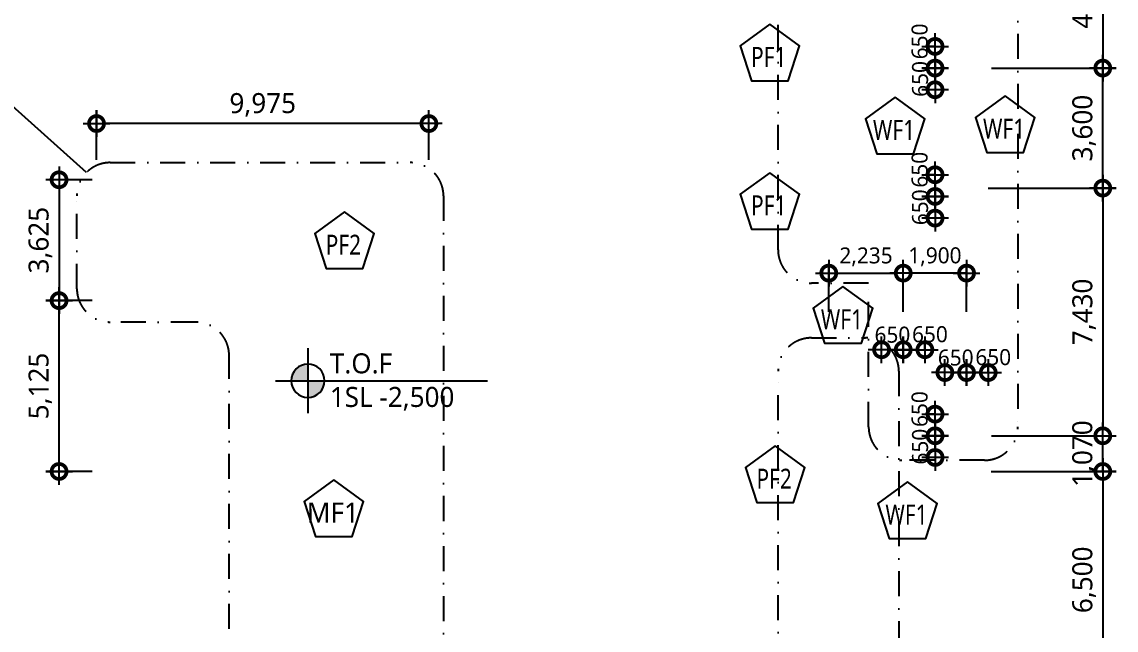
# Model space of a CAD drawing. Header units: millimetres. Extents: x 9300 to 332157, y 4200 to 105100.
# Drawn here: x 88236 to 121073, y 51141 to 69386 of the extents above; entities that cross this region are included whole.
import ezdxf
from ezdxf.enums import TextEntityAlignment as Align

# ---------------------------------------------------------------- set-up
doc = ezdxf.new("R2010")
doc.units = ezdxf.units.MM
doc.header["$LTSCALE"] = 150
doc.linetypes.add('DASHDOT-GAUN', pattern=[10, 5, -2.5, 0, -2.5])
doc.layers.get('DEFPOINTS').update_dxf_attribs({"color": 137})
for name, color, linetype in [('DIM', 7, 'Continuous'), ('S-SYM', 6, 'Continuous'), ('SYM', 6, 'Continuous'), ('SYM-LEAD', 6, 'Continuous'), ('SYM-LEVEL', 7, 'Continuous')]:
    doc.layers.add(name, color=color, linetype=linetype)
doc.styles.add('맑은고딕', font='malgun.ttf')
doc.styles.add('스타일1', font='malgun.ttf')
doc.dimstyles.new('CJA', dxfattribs={"dimscale": 200, "dimtxt": 3, "dimasz": 1, "dimexe": 2, "dimexo": 3, "dimgap": 1, "dimtad": 1, "dimdec": 0, "dimzin": 1, "dimdsep": 46, "dimlunit": 6, "dimtxsty": '스타일1', "dimblk": 'GAUN-DOT', "dimcen": -2, "dimdle": 2, "dimclrd": 256, "dimclre": 256, "dimclrt": 3, "dimadec": 0, "dimazin": 0, "dimtfac": 1, "dimtdec": 0, "dimtix": 1, "dimtmove": 2, "dimatfit": 3, "dimldrblk": 'DOTSMALL', "dimfxl": 1, "dimtolj": 1, "dimtzin": 1, "dimarcsym": 0})
doc.dimstyles.new('DIM-QD 1', dxfattribs={"dimtxt": 3, "dimasz": 1.5, "dimexe": 1, "dimexo": 0, "dimgap": 1, "dimtad": 1, "dimdec": 3, "dimdsep": 46, "dimlunit": 6, "dimtxsty": '스타일1', "dimblk1": 'ARCHTICK', "dimblk2": 'ARCHTICK', "dimsah": 1, "dimcen": 0, "dimclrd": 256, "dimclre": 256, "dimclrt": 3, "dimazin": 2, "dimtfac": 1, "dimtdec": 3, "dimtix": 1, "dimtmove": 2, "dimatfit": 3, "dimldrblk": 'ARCHTICK', "dimfxl": 1, "dimtolj": 1, "dimtzin": 0, "dimarcsym": 0})
doc.dimstyles.new('GAUN-400-I', dxfattribs={"dimscale": 200, "dimtxt": 2.4, "dimasz": 1, "dimexe": 1, "dimexo": 1, "dimgap": 1, "dimtad": 1, "dimdec": 0, "dimzin": 1, "dimdsep": 46, "dimlunit": 6, "dimtxsty": '맑은고딕', "dimblk": 'GAUN-DOT', "dimcen": -2, "dimdle": 2, "dimclrd": 256, "dimclre": 256, "dimclrt": 4, "dimadec": 0, "dimazin": 0, "dimtfac": 1, "dimtdec": 0, "dimtix": 1, "dimtmove": 2, "dimatfit": 3, "dimldrblk": 'DOTSMALL', "dimfxl": 1, "dimtolj": 1, "dimtzin": 1, "dimarcsym": 0})

# ---------------------------------------------------------------- blocks, each defined once
blk = doc.blocks.new('str-f')
blk.add_lwpolyline([(0, 469), (-446, 145), (-276, -379), (276, -379), (446, 145)], close=True)
at = {"color": 3, "style": '스타일1'}
blk.add_attdef('F1', text='', height=300, dxfattribs=at).set_placement((-16, -20), align=Align.MIDDLE)
blk = doc.blocks.new('GAUN-DOT')
at = {"linetype": 'ByBlock'}
for p, q in [((0, -2), (0, 2)), ((2, 0), (-2, 0))]:
    blk.add_line(p, q, dxfattribs=at)
at = {"const_width": 2.25}
blk.add_lwpolyline([(0, 0.28125, 1), (0, -0.28125, 1)], format="xyb", close=True, dxfattribs=at)
blk = doc.blocks.new('*D20')
at = {"layer": 'DEFPOINTS', "color": 0, "transparency": 16777216}
for p in [(116735, 72365), (116735, 68000), (120673, 68000)]:
    blk.add_point(p, dxfattribs=at)
at = {"layer": 'DIM', "lineweight": -2, "transparency": 16777216}
for p, q in [((117335, 72365), (121073, 72365)), ((120673, 72165), (120673, 68200)), ((117335, 68000), (121073, 68000))]:
    blk.add_line(p, q, dxfattribs=at)
at = {"layer": 'DIM', "lineweight": -2, "transparency": 16777216, "xscale": 200, "yscale": 200, "zscale": 200}
for p, rotation in [((120673, 72365), 90), ((120673, 68000), 270)]:
    blk.add_blockref('GAUN-DOT', p, dxfattribs=dict(at, rotation=rotation))
at = {"layer": 'DIM', "color": 3, "transparency": 16777216, "insert": (120113, 70182), "char_height": 600, "attachment_point": 5, "rotation": 90, "style": '스타일1'}
blk.add_mtext('\\A1;4,365', dxfattribs=at)
blk = doc.blocks.new('_DotSmall')
at = {"color": 0, "linetype": 'ByBlock', "const_width": 0.5}
blk.add_lwpolyline([(-0.0625, 0, 1), (0.0625, 0, 1)], format="xyb", close=True, dxfattribs=at)
blk = doc.blocks.new('*D21')
at = {"layer": 'DEFPOINTS', "color": 0, "transparency": 16777216}
for p in [(116735, 68000), (120673, 68000), (116635, 64400)]:
    blk.add_point(p, dxfattribs=at)
at = {"layer": 'DIM', "lineweight": -2, "transparency": 16777216}
for p, q in [((117335, 68000), (121073, 68000)), ((120673, 64600), (120673, 67800)), ((117235, 64400), (121073, 64400))]:
    blk.add_line(p, q, dxfattribs=at)
at = {"layer": 'DIM', "lineweight": -2, "transparency": 16777216, "xscale": 200, "yscale": 200, "zscale": 200}
for p, rotation in [((120673, 68000), 90), ((120673, 64400), 270)]:
    blk.add_blockref('GAUN-DOT', p, dxfattribs=dict(at, rotation=rotation))
at = {"layer": 'DIM', "color": 3, "transparency": 16777216, "insert": (120113, 66200), "char_height": 600, "attachment_point": 5, "rotation": 90, "style": '스타일1'}
blk.add_mtext('\\A1;3,600', dxfattribs=at)
blk = doc.blocks.new('*D22')
at = {"layer": 'DEFPOINTS', "color": 0, "transparency": 16777216}
for p in [(116635, 64400), (116735, 56970), (120673, 56970)]:
    blk.add_point(p, dxfattribs=at)
at = {"layer": 'DIM', "lineweight": -2, "transparency": 16777216}
for p, q in [((117235, 64400), (121073, 64400)), ((120673, 64200), (120673, 57170)), ((117335, 56970), (121073, 56970))]:
    blk.add_line(p, q, dxfattribs=at)
at = {"layer": 'DIM', "lineweight": -2, "transparency": 16777216, "xscale": 200, "yscale": 200, "zscale": 200}
for p, rotation in [((120673, 64400), 90), ((120673, 56970), 270)]:
    blk.add_blockref('GAUN-DOT', p, dxfattribs=dict(at, rotation=rotation))
at = {"layer": 'DIM', "color": 3, "transparency": 16777216, "insert": (120113, 60685), "char_height": 600, "attachment_point": 5, "rotation": 90, "style": '스타일1'}
blk.add_mtext('\\A1;7,430', dxfattribs=at)
blk = doc.blocks.new('*D23')
at = {"layer": 'DEFPOINTS', "color": 0, "transparency": 16777216}
for p in [(114685, 61850), (114685, 60487), (116585, 60487)]:
    blk.add_point(p, dxfattribs=at)
at = {"layer": 'DIM', "lineweight": -2, "transparency": 16777216}
for p, q in [((114485, 61850), (114285, 61850)), ((114685, 60687), (114685, 62050)), ((116585, 61850), (114685, 61850)), ((116585, 60687), (116585, 62050)), ((116785, 61850), (116985, 61850))]:
    blk.add_line(p, q, dxfattribs=at)
at = {"layer": 'DIM', "lineweight": -2, "transparency": 16777216, "xscale": 200, "yscale": 200, "zscale": 200}
blk.add_blockref('GAUN-DOT', (114685, 61850), dxfattribs=at)
at = {"layer": 'DIM', "lineweight": -2, "transparency": 16777216, "xscale": 200, "yscale": 200, "zscale": 200, "rotation": 180}
blk.add_blockref('GAUN-DOT', (116585, 61850), dxfattribs=at)
at = {"layer": 'DIM', "color": 4, "transparency": 16777216, "insert": (115635, 62340), "char_height": 480, "attachment_point": 5, "style": '맑은고딕'}
blk.add_mtext('\\A1;1,900', dxfattribs=at)
blk = doc.blocks.new('*D24')
at = {"layer": 'DEFPOINTS', "color": 0, "transparency": 16777216}
for p in [(114685, 61850), (112450, 60487), (114685, 60487)]:
    blk.add_point(p, dxfattribs=at)
at = {"layer": 'DIM', "lineweight": -2, "transparency": 16777216}
for p, q in [((112450, 60687), (112450, 62050)), ((112650, 61850), (114485, 61850)), ((114685, 60687), (114685, 62050))]:
    blk.add_line(p, q, dxfattribs=at)
at = {"layer": 'DIM', "lineweight": -2, "transparency": 16777216, "xscale": 200, "yscale": 200, "zscale": 200, "rotation": 180}
blk.add_blockref('GAUN-DOT', (112450, 61850), dxfattribs=at)
at = {"layer": 'DIM', "lineweight": -2, "transparency": 16777216, "xscale": 200, "yscale": 200, "zscale": 200}
blk.add_blockref('GAUN-DOT', (114685, 61850), dxfattribs=at)
at = {"layer": 'DIM', "color": 4, "transparency": 16777216, "insert": (113568, 62338), "char_height": 480, "attachment_point": 5, "style": '맑은고딕'}
blk.add_mtext('\\A1;2,235', dxfattribs=at)
blk = doc.blocks.new('*D49')
at = {"layer": 'DEFPOINTS', "color": 0, "transparency": 16777216}
for p in [(117500, 55900), (117500, 49400), (120673, 49400)]:
    blk.add_point(p, dxfattribs=at)
at = {"layer": 'DIM', "lineweight": -2, "transparency": 16777216}
for p, q in [((118100, 55900), (121073, 55900)), ((120673, 55700), (120673, 49600)), ((118100, 49400), (121073, 49400))]:
    blk.add_line(p, q, dxfattribs=at)
at = {"layer": 'DIM', "lineweight": -2, "transparency": 16777216, "xscale": 200, "yscale": 200, "zscale": 200}
for p, rotation in [((120673, 55900), 90), ((120673, 49400), 270)]:
    blk.add_blockref('GAUN-DOT', p, dxfattribs=dict(at, rotation=rotation))
at = {"layer": 'DIM', "color": 3, "transparency": 16777216, "insert": (120113, 52650), "char_height": 600, "attachment_point": 5, "rotation": 90, "style": '스타일1'}
blk.add_mtext('\\A1;6,500', dxfattribs=at)
blk = doc.blocks.new('*D74')
at = {"layer": 'DEFPOINTS', "color": 0, "transparency": 16777216}
for p in [(90475, 66336), (90475, 64650), (100450, 64650)]:
    blk.add_point(p, dxfattribs=at)
at = {"layer": 'DIM', "lineweight": -2, "transparency": 16777216}
for p, q in [((90475, 65250), (90475, 66736)), ((100450, 65250), (100450, 66736)), ((100250, 66336), (90675, 66336))]:
    blk.add_line(p, q, dxfattribs=at)
at = {"layer": 'DIM', "lineweight": -2, "transparency": 16777216, "xscale": 200, "yscale": 200, "zscale": 200, "rotation": 180}
blk.add_blockref('GAUN-DOT', (90475, 66336), dxfattribs=at)
at = {"layer": 'DIM', "lineweight": -2, "transparency": 16777216, "xscale": 200, "yscale": 200, "zscale": 200}
blk.add_blockref('GAUN-DOT', (100450, 66336), dxfattribs=at)
at = {"layer": 'DIM', "color": 3, "transparency": 16777216, "insert": (95463, 66896), "char_height": 600, "attachment_point": 5, "style": '스타일1'}
blk.add_mtext('\\A1;9,975', dxfattribs=at)
blk = doc.blocks.new('*D75')
at = {"layer": 'DEFPOINTS', "color": 0, "transparency": 16777216}
for p in [(90944, 64650), (89351, 61025), (90944, 61025)]:
    blk.add_point(p, dxfattribs=at)
at = {"layer": 'DIM', "lineweight": -2, "transparency": 16777216}
for p, q in [((90344, 64650), (88951, 64650)), ((89351, 64450), (89351, 61225)), ((90344, 61025), (88951, 61025))]:
    blk.add_line(p, q, dxfattribs=at)
at = {"layer": 'DIM', "lineweight": -2, "transparency": 16777216, "xscale": 200, "yscale": 200, "zscale": 200}
for p, rotation in [((89351, 64650), 90), ((89351, 61025), 270)]:
    blk.add_blockref('GAUN-DOT', p, dxfattribs=dict(at, rotation=rotation))
at = {"layer": 'DIM', "color": 3, "transparency": 16777216, "insert": (88791, 62838), "char_height": 600, "attachment_point": 5, "rotation": 90, "style": '스타일1'}
blk.add_mtext('\\A1;3,625', dxfattribs=at)
blk = doc.blocks.new('*D79')
at = {"layer": 'DEFPOINTS', "color": 0, "transparency": 16777216}
for p in [(89351, 61025), (90944, 61025), (90944, 55900)]:
    blk.add_point(p, dxfattribs=at)
at = {"layer": 'DIM', "lineweight": -2, "transparency": 16777216}
for p, q in [((90344, 61025), (88951, 61025)), ((89351, 56100), (89351, 60825)), ((90344, 55900), (88951, 55900))]:
    blk.add_line(p, q, dxfattribs=at)
at = {"layer": 'DIM', "lineweight": -2, "transparency": 16777216, "xscale": 200, "yscale": 200, "zscale": 200}
for p, rotation in [((89351, 61025), 90), ((89351, 55900), 270)]:
    blk.add_blockref('GAUN-DOT', p, dxfattribs=dict(at, rotation=rotation))
at = {"layer": 'DIM', "color": 3, "transparency": 16777216, "insert": (88789, 58463), "char_height": 600, "attachment_point": 5, "rotation": 90, "style": '스타일1'}
blk.add_mtext('\\A1;5,125', dxfattribs=at)
blk = doc.blocks.new('*D126')
at = {"layer": 'DEFPOINTS', "color": 0, "transparency": 16777216}
for p in [(116735, 56970), (120673, 56970), (116721, 55900)]:
    blk.add_point(p, dxfattribs=at)
at = {"layer": 'DIM', "lineweight": -2, "transparency": 16777216}
for p, q in [((120673, 57170), (120673, 57370)), ((117335, 56970), (121073, 56970)), ((120673, 55900), (120673, 56970)), ((117321, 55900), (121073, 55900)), ((120673, 55700), (120673, 55500))]:
    blk.add_line(p, q, dxfattribs=at)
at = {"layer": 'DIM', "lineweight": -2, "transparency": 16777216, "xscale": 200, "yscale": 200, "zscale": 200}
for p, rotation in [((120673, 56970), 270), ((120673, 55900), 90)]:
    blk.add_blockref('GAUN-DOT', p, dxfattribs=dict(at, rotation=rotation))
at = {"layer": 'DIM', "color": 3, "transparency": 16777216, "insert": (120111, 56435), "char_height": 600, "attachment_point": 5, "rotation": 90, "style": '스타일1'}
blk.add_mtext('\\A1;1,070', dxfattribs=at)
blk = doc.blocks.new('*D134')
at = {"layer": 'DEFPOINTS', "color": 0, "transparency": 16777216}
for p in [(117235, 58866), (116585, 58677), (117235, 58677)]:
    blk.add_point(p, dxfattribs=at)
at = {"layer": 'DIM', "lineweight": -2, "transparency": 16777216}
for p, q in [((116385, 58866), (116185, 58866)), ((116585, 58877), (116585, 59066)), ((116585, 58866), (117235, 58866)), ((117235, 58877), (117235, 59066)), ((117435, 58866), (117635, 58866))]:
    blk.add_line(p, q, dxfattribs=at)
at = {"layer": 'DIM', "lineweight": -2, "transparency": 16777216, "xscale": 200, "yscale": 200, "zscale": 200}
blk.add_blockref('GAUN-DOT', (116585, 58866), dxfattribs=at)
at = {"layer": 'DIM', "lineweight": -2, "transparency": 16777216, "xscale": 200, "yscale": 200, "zscale": 200, "rotation": 180}
blk.add_blockref('GAUN-DOT', (117235, 58866), dxfattribs=at)
at = {"layer": 'DIM', "color": 4, "transparency": 16777216, "insert": (117386, 59327), "char_height": 480, "attachment_point": 5, "style": '맑은고딕'}
blk.add_mtext('\\A1;650', dxfattribs=at)
blk = doc.blocks.new('*D135')
at = {"layer": 'DEFPOINTS', "color": 0, "transparency": 16777216}
for p in [(115935, 58866), (115935, 58677), (116585, 58677)]:
    blk.add_point(p, dxfattribs=at)
at = {"layer": 'DIM', "lineweight": -2, "transparency": 16777216}
for p, q in [((115735, 58866), (115535, 58866)), ((115935, 58877), (115935, 59066)), ((116585, 58866), (115935, 58866)), ((116585, 58877), (116585, 59066)), ((116785, 58866), (116985, 58866))]:
    blk.add_line(p, q, dxfattribs=at)
at = {"layer": 'DIM', "lineweight": -2, "transparency": 16777216, "xscale": 200, "yscale": 200, "zscale": 200}
blk.add_blockref('GAUN-DOT', (115935, 58866), dxfattribs=at)
at = {"layer": 'DIM', "lineweight": -2, "transparency": 16777216, "xscale": 200, "yscale": 200, "zscale": 200, "rotation": 180}
blk.add_blockref('GAUN-DOT', (116585, 58866), dxfattribs=at)
at = {"layer": 'DIM', "color": 4, "transparency": 16777216, "insert": (116260, 59314), "char_height": 480, "attachment_point": 5, "style": '맑은고딕'}
blk.add_mtext('\\A1;650', dxfattribs=at)
blk = doc.blocks.new('*D136')
at = {"layer": 'DEFPOINTS', "color": 0, "transparency": 16777216}
for p in [(115335, 59552), (114685, 59364), (115335, 59364)]:
    blk.add_point(p, dxfattribs=at)
at = {"layer": 'DIM', "lineweight": -2, "transparency": 16777216}
for p, q in [((114485, 59552), (114285, 59552)), ((114685, 59564), (114685, 59752)), ((114685, 59552), (115335, 59552)), ((115335, 59564), (115335, 59752)), ((115535, 59552), (115735, 59552))]:
    blk.add_line(p, q, dxfattribs=at)
at = {"layer": 'DIM', "lineweight": -2, "transparency": 16777216, "xscale": 200, "yscale": 200, "zscale": 200}
blk.add_blockref('GAUN-DOT', (114685, 59552), dxfattribs=at)
at = {"layer": 'DIM', "lineweight": -2, "transparency": 16777216, "xscale": 200, "yscale": 200, "zscale": 200, "rotation": 180}
blk.add_blockref('GAUN-DOT', (115335, 59552), dxfattribs=at)
at = {"layer": 'DIM', "color": 4, "transparency": 16777216, "insert": (115486, 60014), "char_height": 480, "attachment_point": 5, "style": '맑은고딕'}
blk.add_mtext('\\A1;650', dxfattribs=at)
blk = doc.blocks.new('*D137')
at = {"layer": 'DEFPOINTS', "color": 0, "transparency": 16777216}
for p in [(114035, 59552), (114035, 59364), (114685, 59364)]:
    blk.add_point(p, dxfattribs=at)
at = {"layer": 'DIM', "lineweight": -2, "transparency": 16777216}
for p, q in [((113835, 59552), (113635, 59552)), ((114035, 59564), (114035, 59752)), ((114685, 59552), (114035, 59552)), ((114685, 59564), (114685, 59752)), ((114885, 59552), (115085, 59552))]:
    blk.add_line(p, q, dxfattribs=at)
at = {"layer": 'DIM', "lineweight": -2, "transparency": 16777216, "xscale": 200, "yscale": 200, "zscale": 200}
blk.add_blockref('GAUN-DOT', (114035, 59552), dxfattribs=at)
at = {"layer": 'DIM', "lineweight": -2, "transparency": 16777216, "xscale": 200, "yscale": 200, "zscale": 200, "rotation": 180}
blk.add_blockref('GAUN-DOT', (114685, 59552), dxfattribs=at)
at = {"layer": 'DIM', "color": 4, "transparency": 16777216, "insert": (114360, 60000), "char_height": 480, "attachment_point": 5, "style": '맑은고딕'}
blk.add_mtext('\\A1;650', dxfattribs=at)
blk = doc.blocks.new('*D138')
at = {"layer": 'DEFPOINTS', "color": 0, "transparency": 16777216}
for p in [(115640, 57620), (115828, 57620), (115828, 56970)]:
    blk.add_point(p, dxfattribs=at)
at = {"layer": 'DIM', "lineweight": -2, "transparency": 16777216}
for p, q in [((115640, 57820), (115640, 58020)), ((115628, 57620), (115440, 57620)), ((115640, 56970), (115640, 57620)), ((115628, 56970), (115440, 56970)), ((115640, 56770), (115640, 56570))]:
    blk.add_line(p, q, dxfattribs=at)
at = {"layer": 'DIM', "lineweight": -2, "transparency": 16777216, "xscale": 200, "yscale": 200, "zscale": 200}
for p, rotation in [((115640, 57620), 270), ((115640, 56970), 90)]:
    blk.add_blockref('GAUN-DOT', p, dxfattribs=dict(at, rotation=rotation))
at = {"layer": 'DIM', "color": 4, "transparency": 16777216, "insert": (115178, 57771), "char_height": 480, "attachment_point": 5, "rotation": 90, "style": '맑은고딕'}
blk.add_mtext('\\A1;650', dxfattribs=at)
blk = doc.blocks.new('*D139')
at = {"layer": 'DEFPOINTS', "color": 0, "transparency": 16777216}
for p in [(115828, 56970), (115640, 56320), (115828, 56320)]:
    blk.add_point(p, dxfattribs=at)
at = {"layer": 'DIM', "lineweight": -2, "transparency": 16777216}
for p, q in [((115640, 57170), (115640, 57370)), ((115628, 56970), (115440, 56970)), ((115640, 56970), (115640, 56320)), ((115628, 56320), (115440, 56320)), ((115640, 56120), (115640, 55920))]:
    blk.add_line(p, q, dxfattribs=at)
at = {"layer": 'DIM', "lineweight": -2, "transparency": 16777216, "xscale": 200, "yscale": 200, "zscale": 200}
for p, rotation in [((115640, 56970), 270), ((115640, 56320), 90)]:
    blk.add_blockref('GAUN-DOT', p, dxfattribs=dict(at, rotation=rotation))
at = {"layer": 'DIM', "color": 4, "transparency": 16777216, "insert": (115192, 56645), "char_height": 480, "attachment_point": 5, "rotation": 90, "style": '맑은고딕'}
blk.add_mtext('\\A1;650', dxfattribs=at)
blk = doc.blocks.new('*D140')
at = {"layer": 'DEFPOINTS', "color": 0, "transparency": 16777216}
for p in [(115640, 64800), (115828, 64800), (115828, 64150)]:
    blk.add_point(p, dxfattribs=at)
at = {"layer": 'DIM', "lineweight": -2, "transparency": 16777216}
for p, q in [((115640, 65000), (115640, 65200)), ((115628, 64800), (115440, 64800)), ((115640, 64150), (115640, 64800)), ((115628, 64150), (115440, 64150)), ((115640, 63950), (115640, 63750))]:
    blk.add_line(p, q, dxfattribs=at)
at = {"layer": 'DIM', "lineweight": -2, "transparency": 16777216, "xscale": 200, "yscale": 200, "zscale": 200}
for p, rotation in [((115640, 64800), 270), ((115640, 64150), 90)]:
    blk.add_blockref('GAUN-DOT', p, dxfattribs=dict(at, rotation=rotation))
at = {"layer": 'DIM', "color": 4, "transparency": 16777216, "insert": (115178, 64951), "char_height": 480, "attachment_point": 5, "rotation": 90, "style": '맑은고딕'}
blk.add_mtext('\\A1;650', dxfattribs=at)
blk = doc.blocks.new('*D141')
at = {"layer": 'DEFPOINTS', "color": 0, "transparency": 16777216}
for p in [(115828, 64150), (115640, 63500), (115828, 63500)]:
    blk.add_point(p, dxfattribs=at)
at = {"layer": 'DIM', "lineweight": -2, "transparency": 16777216}
for p, q in [((115640, 64350), (115640, 64550)), ((115628, 64150), (115440, 64150)), ((115640, 64150), (115640, 63500)), ((115628, 63500), (115440, 63500)), ((115640, 63300), (115640, 63100))]:
    blk.add_line(p, q, dxfattribs=at)
at = {"layer": 'DIM', "lineweight": -2, "transparency": 16777216, "xscale": 200, "yscale": 200, "zscale": 200}
for p, rotation in [((115640, 64150), 270), ((115640, 63500), 90)]:
    blk.add_blockref('GAUN-DOT', p, dxfattribs=dict(at, rotation=rotation))
at = {"layer": 'DIM', "color": 4, "transparency": 16777216, "insert": (115192, 63825), "char_height": 480, "attachment_point": 5, "rotation": 90, "style": '맑은고딕'}
blk.add_mtext('\\A1;650', dxfattribs=at)
blk = doc.blocks.new('*D142')
at = {"layer": 'DEFPOINTS', "color": 0, "transparency": 16777216}
for p in [(115640, 68650), (115828, 68650), (115828, 68000)]:
    blk.add_point(p, dxfattribs=at)
at = {"layer": 'DIM', "lineweight": -2, "transparency": 16777216}
for p, q in [((115640, 68850), (115640, 69050)), ((115628, 68650), (115440, 68650)), ((115640, 68000), (115640, 68650)), ((115628, 68000), (115440, 68000)), ((115640, 67800), (115640, 67600))]:
    blk.add_line(p, q, dxfattribs=at)
at = {"layer": 'DIM', "lineweight": -2, "transparency": 16777216, "xscale": 200, "yscale": 200, "zscale": 200}
for p, rotation in [((115640, 68650), 270), ((115640, 68000), 90)]:
    blk.add_blockref('GAUN-DOT', p, dxfattribs=dict(at, rotation=rotation))
at = {"layer": 'DIM', "color": 4, "transparency": 16777216, "insert": (115178, 68801), "char_height": 480, "attachment_point": 5, "rotation": 90, "style": '맑은고딕'}
blk.add_mtext('\\A1;650', dxfattribs=at)
blk = doc.blocks.new('*D143')
at = {"layer": 'DEFPOINTS', "color": 0, "transparency": 16777216}
for p in [(115828, 68000), (115640, 67350), (115828, 67350)]:
    blk.add_point(p, dxfattribs=at)
at = {"layer": 'DIM', "lineweight": -2, "transparency": 16777216}
for p, q in [((115640, 68200), (115640, 68400)), ((115628, 68000), (115440, 68000)), ((115640, 68000), (115640, 67350)), ((115628, 67350), (115440, 67350)), ((115640, 67150), (115640, 66950))]:
    blk.add_line(p, q, dxfattribs=at)
at = {"layer": 'DIM', "lineweight": -2, "transparency": 16777216, "xscale": 200, "yscale": 200, "zscale": 200}
for p, rotation in [((115640, 68000), 270), ((115640, 67350), 90)]:
    blk.add_blockref('GAUN-DOT', p, dxfattribs=dict(at, rotation=rotation))
at = {"layer": 'DIM', "color": 4, "transparency": 16777216, "insert": (115192, 67675), "char_height": 480, "attachment_point": 5, "rotation": 90, "style": '맑은고딕'}
blk.add_mtext('\\A1;650', dxfattribs=at)
blk = doc.blocks.new('LEVEL1')
at = {"layer": 'SYM-LEVEL'}
h = blk.add_hatch(color=6, dxfattribs=at)
edge = h.paths.add_edge_path()
edge.add_ellipse((4.87, 0), major_axis=(1.77, 1.77), ratio=1, start_angle=405, end_angle=495)
edge.add_line((2.37, 0), (4.87, 0))
edge.add_line((4.87, 0), (4.87, 2.5))
edge = h.paths.add_edge_path()
edge.add_ellipse((4.87, 0), major_axis=(1.77, 1.77), ratio=1, start_angle=225, end_angle=315)
edge.add_line((7.37, 0), (4.87, 0))
edge.add_line((4.87, 0), (4.87, -2.5))
at = {"layer": 'SYM-LEVEL', "color": 6}
for p, q in [((4.87, 4.87), (4.87, -4.87)), ((0, 0), (9.74, 0)), ((9.07, 0), (31.8, 0))]:
    blk.add_line(p, q, dxfattribs=at)
blk.add_ellipse((4.87, 0), major_axis=(1.77, 1.77), ratio=1, start_param=5.497787, end_param=11.780972, dxfattribs=at)
at = {"layer": 'SYM-LEVEL', "color": 3, "style": '스타일1'}
for tag, p in [('1층-바닥마감', (8.16, 1.11)), ('EL-+100', (8.16, -3.93))]:
    blk.add_attdef(tag, p, '', height=3, dxfattribs=at)
blk = doc.blocks.new('_ARCHTICK')
at = {"color": 0, "linetype": 'ByBlock', "const_width": 0.15}
blk.add_lwpolyline([(-0.5, -0.5), (0.5, 0.5)], dxfattribs=at)

msp = doc.modelspace()

# ---------------------------------------------------------------- linework, layer by layer
at = {"layer": 'SYM', "color": 3, "linetype": 'DASHDOT-GAUN'}
for points in [[(111927.8, 74525.6), (117122.6, 74525.6, -0.4142136), (118122.6, 73525.6), (118122.6, 57237.3, -0.4142136), (117122.6, 56237.3), (114645.8, 56237.3, -0.4142136), (113645.8, 57237.3), (113645.8, 61547.1), (111927.8, 61547.1, -0.4142136), (110927.8, 62547.1), (110927.8, 73525.6, -0.4142136)], [(90886.2, 65164.7), (99889, 65164.7, -0.4142136), (100889, 64164.7), (100889, 46675.7, -0.4142136), (99889, 45675.7), (95454.9, 45675.7, -0.4142136), (94454.9, 46675.7), (94454.9, 59382.1, 0.4142136), (93454.9, 60382.1), (90886.2, 60382.1, -0.4142136), (89886.2, 61382.1), (89886.2, 64164.7, -0.4142136)], [(111927.8, 59906.5), (113553.9, 59906.5, -0.4142136), (114553.9, 58906.5), (114553.9, 48439.7, -0.4142136), (113553.9, 47439.7), (111927.8, 47439.7, -0.4142136), (110927.8, 48439.7), (110927.8, 58906.5, -0.4142136)]]:
    msp.add_lwpolyline(points, format="xyb", close=True, dxfattribs=at)

# ---------------------------------------------------------------- block references
at = {"layer": 'SYM', "linetype": 'Continuous'}
ref = msp.add_blockref('str-f', (110679.3, 68376.2), dxfattribs=dict(at, xscale=2, yscale=2, zscale=2))
ref.add_attrib('F1', 'PF1', dxfattribs={"layer": 'S-SYM', "color": 3, "height": 600, "style": '스타일1', "width": 0.8}).set_placement((110647.8, 68335.3), align=Align.MIDDLE)
ref = msp.add_blockref('str-f', (114439.8, 66187.6), dxfattribs=dict(at, xscale=2, yscale=2, zscale=2))
ref.add_attrib('F1', 'WF1', dxfattribs={"layer": 'S-SYM', "color": 3, "height": 600, "style": '스타일1', "width": 0.8}).set_placement((114408.2, 66146.7), align=Align.MIDDLE)
ref = msp.add_blockref('str-f', (117742.7, 66224.9), dxfattribs=dict(at, xscale=2, yscale=2, zscale=2))
ref.add_attrib('F1', 'WF1', dxfattribs={"layer": 'S-SYM', "color": 3, "height": 600, "style": '스타일1', "width": 0.8}).set_placement((117711.1, 66183.9), align=Align.MIDDLE)
ref = msp.add_blockref('str-f', (110679.3, 63924), dxfattribs=dict(at, xscale=2, yscale=2, zscale=2))
ref.add_attrib('F1', 'PF1', dxfattribs={"layer": 'S-SYM', "color": 3, "height": 600, "style": '스타일1', "width": 0.8}).set_placement((110647.8, 63883), align=Align.MIDDLE)
ref = msp.add_blockref('str-f', (97914.8, 62746.3), dxfattribs=dict(at, xscale=2, yscale=2, zscale=2))
ref.add_attrib('F1', 'PF2', dxfattribs={"layer": 'S-SYM', "color": 3, "height": 600, "style": '스타일1', "width": 0.8}).set_placement((97883.2, 62705.3), align=Align.MIDDLE)
ref = msp.add_blockref('str-f', (112876.6, 60507.1), dxfattribs=dict(at, xscale=2, yscale=2, zscale=2))
ref.add_attrib('F1', 'WF1', dxfattribs={"layer": 'S-SYM', "color": 3, "height": 600, "style": '스타일1', "width": 0.8}).set_placement((112845, 60466.2), align=Align.MIDDLE)
ref = msp.add_blockref('str-f', (110842.9, 55727.1), dxfattribs=dict(at, xscale=2, yscale=2, zscale=2))
ref.add_attrib('F1', 'PF2', dxfattribs={"layer": 'S-SYM', "color": 3, "height": 600, "style": '스타일1', "width": 0.8}).set_placement((110811.3, 55686.2), align=Align.MIDDLE)
ref = msp.add_blockref('str-f', (97598.8, 54709.6), dxfattribs=dict(at, xscale=2, yscale=2, zscale=2))
ref.add_attrib('F1', 'MF1', dxfattribs={"layer": 'S-SYM', "color": 3, "height": 600, "style": '스타일1'}).set_placement((97567.2, 54668.7), align=Align.MIDDLE)
ref = msp.add_blockref('str-f', (114813.9, 54647.6), dxfattribs=dict(at, xscale=2, yscale=2, zscale=2))
ref.add_attrib('F1', 'WF1', dxfattribs={"layer": 'S-SYM', "color": 3, "height": 600, "style": '스타일1', "width": 0.8}).set_placement((114782.3, 54606.7), align=Align.MIDDLE)
at = {"layer": 'SYM-LEVEL', "xscale": 200, "yscale": 200, "zscale": 200}
msp.add_blockref('LEVEL1', (95845, 58621.2), dxfattribs=at).add_auto_attribs({'EL-+100': '1SL -2,500', '1층-바닥마감': 'T.O.F'})

# ---------------------------------------------------------------- dimensions: what is measured, and where the dimension line sits
at = {"layer": 'DIM'}
for base, p1, p2, angle, dimstyle, picture, middle in [((120673, 68000), (116735, 72365), (116735, 68000), 90, 'CJA', '*D20', (120112.7, 70182.5)), ((115639.6, 67350), (115828.5, 68000), (115828.5, 67350), 270, 'GAUN-400-I', '*D143', (115191.6, 67675)), ((120673, 68000), (116635, 64400), (116735, 68000), 270, 'CJA', '*D21', (120112.7, 66200)), ((89351.2, 61025), (90943.9, 64650), (90943.9, 61025), 90, 'CJA', '*D75', (88790.9, 62837.5)), ((120673, 56970), (116635, 64400), (116735, 56970), 90, 'CJA', '*D22', (120112.7, 60685)), ((115639.6, 63500), (115828.5, 64150), (115828.5, 63500), 270, 'GAUN-400-I', '*D141', (115191.6, 63825)), ((114685, 61850), (112450, 60486.9), (114685, 60486.9), 180, 'GAUN-400-I', '*D24', (113567.5, 62338.3)), ((89351.2, 61025), (90943.9, 55900), (90943.9, 61025), 270, 'CJA', '*D79', (88789.2, 58462.5)), ((114035, 59552.4), (114685, 59363.5), (114035, 59363.5), 180, 'GAUN-400-I', '*D137', (114360, 60000.4)), ((115935, 58865.7), (116585, 58676.8), (115935, 58676.8), 180, 'GAUN-400-I', '*D135', (116260, 59313.7)), ((115639.6, 56320), (115828.5, 56970), (115828.5, 56320), 270, 'GAUN-400-I', '*D139', (115191.6, 56645)), ((120673, 56970), (116721.1, 55900), (116735, 56970), 270, 'CJA', '*D126', (120111.1, 56435)), ((120673, 49400), (117500, 55900), (117500, 49400), 90, 'CJA', '*D49', (120112.7, 52650))]:
    dim = msp.add_linear_dim(base=base, p1=p1, p2=p2, angle=angle, dimstyle=dimstyle, dxfattribs=at)
    dim.commit()
    dim.dimension.update_dxf_attribs({"geometry": picture, "text_midpoint": middle})
for base, p1, p2, picture, middle in [((115639.6, 68650), (115828.5, 68000), (115828.5, 68650), '*D142', (115177.9, 68800.5)), ((115639.6, 64800), (115828.5, 64150), (115828.5, 64800), '*D140', (115177.9, 64950.5)), ((115639.6, 57620), (115828.5, 56970), (115828.5, 57620), '*D138', (115177.9, 57770.5))]:
    dim = msp.add_linear_dim(base=base, p1=p1, p2=p2, angle=90, dimstyle='GAUN-400-I', dxfattribs=at)
    dim.commit()
    dim.dimension.update_dxf_attribs({"geometry": picture, "text_midpoint": middle, "dimtype": 160})
for base, p1, p2, dimstyle, picture, middle in [((90475, 66335.8), (100450, 64650), (90475, 64650), 'CJA', '*D74', (95462.5, 66896.1)), ((114685, 61850), (116585, 60486.9), (114685, 60486.9), 'GAUN-400-I', '*D23', (115635, 62339.6))]:
    dim = msp.add_linear_dim(base=base, p1=p1, p2=p2, dimstyle=dimstyle, dxfattribs=at)
    dim.commit()
    dim.dimension.update_dxf_attribs({"geometry": picture, "text_midpoint": middle})
for base, p1, p2, picture, middle in [((115335, 59552.4), (114685, 59363.5), (115335, 59363.5), '*D136', (115485.5, 60014.1)), ((117235, 58865.7), (116585, 58676.8), (117235, 58676.8), '*D134', (117385.5, 59327.4))]:
    dim = msp.add_linear_dim(base=base, p1=p1, p2=p2, dimstyle='GAUN-400-I', dxfattribs=at)
    dim.commit()
    dim.dimension.update_dxf_attribs({"geometry": picture, "text_midpoint": middle, "dimtype": 160})

# ---------------------------------------------------------------- leaders
at = {"layer": 'SYM-LEAD'}
msp.add_leader([(90179.1, 64871.8), (87651.1, 67123.3), (83251.1, 67123.3)], dimstyle='DIM-QD 1', override={"dimscale": 150, "dimasz": 2, "dimgap": 0, "dimtad": 0, "dimclrd": 6, "dimldrblk": 'None'}, dxfattribs=at)

doc.saveas('drawing.dxf')
